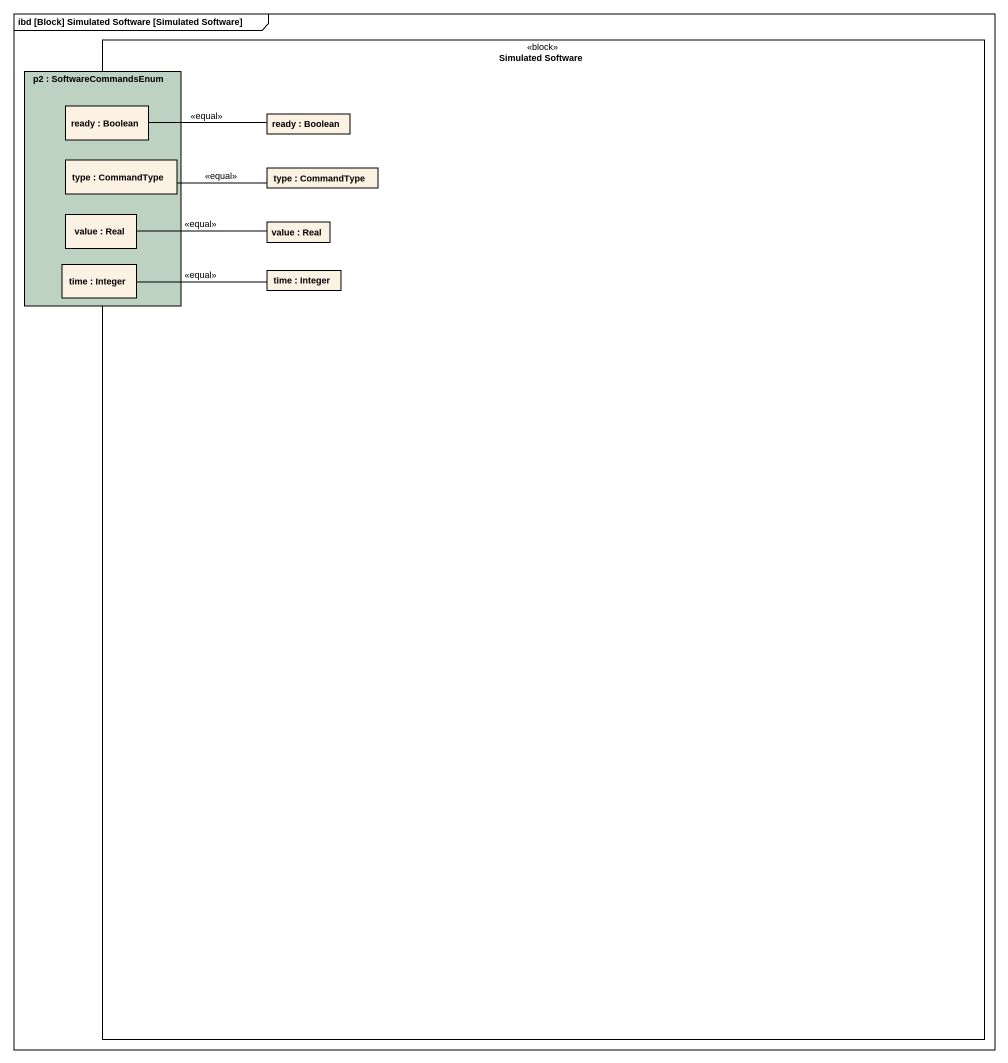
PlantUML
@startuml
mainframe ibd [Block] Simulated Software [Simulated Software]
rectangle "Simulated Software" as Simulated_Software <<block>> {
  rectangle "p2 : SoftwareCommandsEnum" as p2 #BDD2C1 {
    rectangle "ready : Boolean" as ready
    rectangle "type : CommandType" as type
    rectangle "value : Real" as value
    rectangle "time : Integer" as time
  }
  rectangle "ready : Boolean" as ready_2
  rectangle "type : CommandType" as type_2
  rectangle "value : Real" as value_2
  rectangle "time : Integer" as time_2
}
ready_2 -left- ready : <<equal>>
type_2 -left- type : <<equal>>
value_2 -left- value : <<equal>>
time_2 -left- time : <<equal>>
@enduml
